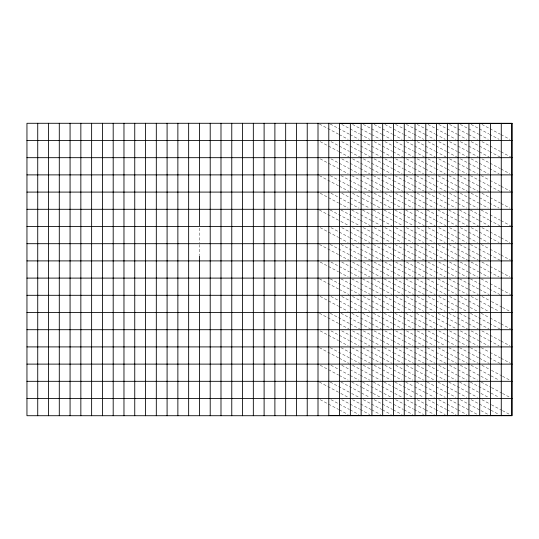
<?xml version="1.0" encoding="UTF-8"?>
<svg xmlns="http://www.w3.org/2000/svg" width="539" height="539" viewBox="0 0 539 539"><rect width="100%" height="100%" fill="white"/><g stroke="black" fill="none" stroke-linecap="round" stroke-linejoin="round"><path stroke-width="0.4" stroke-dasharray="2.69 2.02" d="M481.913 124.455L489.264 128.363M489.998 128.754L500.293 134.224M501.027 134.622L509.847 139.311M471.133 124.455L488.772 133.834M489.513 134.224L499.067 139.311M460.353 124.455L478.733 134.224M479.467 134.622L488.287 139.311M449.573 124.455L467.953 134.224M468.687 134.622L477.507 139.311M481.913 141.656L489.264 145.564M489.998 145.954L500.293 151.432M501.027 151.823L510.581 156.903M438.793 124.455L457.173 134.224M457.907 134.622L466.727 139.311M471.133 141.656L488.772 151.041M489.513 151.432L499.801 156.903M428.013 124.455L435.364 128.363M436.098 128.754L446.393 134.224M447.127 134.622L455.947 139.311M460.353 141.656L478.733 151.432M479.467 151.823L489.021 156.903M417.233 124.455L434.872 133.834M435.613 134.224L445.167 139.311M449.573 141.656L467.953 151.432M468.687 151.823L478.241 156.903M481.913 158.857L489.264 162.765M489.998 163.162L500.293 168.633M501.027 169.024L509.847 173.713M406.453 124.455L413.804 128.363M414.538 128.754L424.833 134.224M425.567 134.622L434.387 139.311M438.793 141.656L457.173 151.432M457.907 151.823L467.461 156.903M471.133 158.857L488.772 168.242M489.513 168.633L499.067 173.713M395.673 124.455L413.312 133.834M414.053 134.224L423.607 139.311M428.013 141.656L435.364 145.564M436.098 145.954L446.393 151.432M447.127 151.823L456.681 156.903M460.353 158.857L478.733 168.633M479.467 169.024L488.287 173.713M384.893 124.455L392.978 128.754M393.713 129.144L403.273 134.224M404.007 134.622L412.827 139.311M417.233 141.656L434.872 151.041M435.613 151.432L445.901 156.903M449.573 158.857L467.953 168.633M468.687 169.024L477.507 173.713M481.179 175.667L489.264 179.972M489.998 180.363L500.293 185.834M501.027 186.224L510.581 191.305M374.113 124.455L392.493 134.224M393.227 134.622L402.047 139.311M406.453 141.656L413.804 145.564M414.538 145.954L424.833 151.432M425.567 151.823L435.121 156.903M438.793 158.857L457.173 168.633M457.907 169.024L466.727 173.713M470.399 175.667L488.772 185.443M489.513 185.834L499.801 191.305M363.333 124.455L381.713 134.224M382.447 134.622L391.267 139.311M395.673 141.656L413.312 151.041M414.053 151.432L424.341 156.903M428.013 158.857L435.364 162.765M436.098 163.162L446.393 168.633M447.127 169.024L455.947 173.713M459.619 175.667L478.733 185.834M479.467 186.224L489.021 191.305M352.553 124.455L359.904 128.363M360.638 128.754L370.933 134.224M371.667 134.622L380.487 139.311M384.893 141.656L392.978 145.954M393.713 146.345L403.273 151.432M404.007 151.823L413.561 156.903M417.233 158.857L434.872 168.242M435.613 168.633L445.167 173.713M448.839 175.667L467.953 185.834M468.687 186.224L478.241 191.305M481.913 193.265L489.264 197.173M489.998 197.564L500.293 203.035M501.027 203.425L509.847 208.121M341.773 124.455L359.412 133.834M360.153 134.224L369.707 139.311M374.113 141.656L392.493 151.432M393.227 151.823L402.781 156.903M406.453 158.857L413.804 162.765M414.538 163.162L424.833 168.633M425.567 169.024L434.387 173.713M438.059 175.667L457.173 185.834M457.907 186.224L467.461 191.305M471.133 193.265L488.772 202.644M489.513 203.035L499.067 208.121M330.259 124.064L349.373 134.224M350.107 134.622L358.927 139.311M363.333 141.656L381.713 151.432M382.447 151.823L392.001 156.903M395.673 158.857L413.312 168.242M414.053 168.633L423.607 173.713M427.279 175.667L435.364 179.972M436.098 180.363L446.393 185.834M447.127 186.224L456.681 191.305M460.353 193.265L478.733 203.035M479.467 203.425L488.287 208.121M319.479 124.064L338.593 134.224M339.327 134.622L348.147 139.311M352.553 141.656L359.904 145.564M360.638 145.954L370.933 151.432M371.667 151.823L381.221 156.903M384.893 158.857L392.978 163.162M393.713 163.553L403.273 168.633M404.007 169.024L412.827 173.713M416.499 175.667L434.872 185.443M435.613 185.834L445.901 191.305M449.573 193.265L467.953 203.035M468.687 203.425L477.507 208.121M481.179 210.075L489.264 214.374M489.998 214.765L500.293 220.242M501.027 220.633L510.581 225.713M341.773 141.656L359.412 151.041M360.153 151.432L370.441 156.903M374.113 158.857L392.493 168.633M393.227 169.024L402.047 173.713M405.719 175.667L413.804 179.972M414.538 180.363L424.833 185.834M425.567 186.224L435.121 191.305M438.793 193.265L457.173 203.035M457.907 203.425L466.727 208.121M470.399 210.075L488.772 219.851M489.513 220.242L499.801 225.713M330.993 141.656L349.373 151.432M350.107 151.823L359.661 156.903M363.333 158.857L381.713 168.633M382.447 169.024L391.267 173.713M394.939 175.667L413.312 185.443M414.053 185.834L424.341 191.305M428.013 193.265L435.364 197.173M436.098 197.564L446.393 203.035M447.127 203.425L455.947 208.121M459.619 210.075L478.733 220.242M479.467 220.633L489.021 225.713M320.213 141.656L338.593 151.432M339.327 151.823L348.881 156.903M352.553 158.857L359.904 162.765M360.638 163.162L370.933 168.633M371.667 169.024L380.487 173.713M384.159 175.667L392.978 180.363M393.713 180.754L403.273 185.834M404.007 186.224L413.561 191.305M417.233 193.265L434.872 202.644M435.613 203.035L445.167 208.121M448.839 210.075L467.953 220.242M468.687 220.633L478.241 225.713M481.913 227.667L489.264 231.575M489.998 231.965L500.293 237.443M501.027 237.834L509.847 242.523M341.773 158.857L359.412 168.242M360.153 168.633L369.707 173.713M373.379 175.667L392.493 185.834M393.227 186.224L402.781 191.305M406.453 193.265L413.804 197.173M414.538 197.564L424.833 203.035M425.567 203.425L434.387 208.121M438.059 210.075L457.173 220.242M457.907 220.633L467.461 225.713M471.133 227.667L488.772 237.052M489.513 237.443L499.067 242.523M330.993 158.857L349.373 168.633M350.107 169.024L358.927 173.713M362.599 175.667L381.713 185.834M382.447 186.224L392.001 191.305M395.673 193.265L413.312 202.644M414.053 203.035L423.607 208.121M427.279 210.075L435.364 214.374M436.098 214.765L446.393 220.242M447.127 220.633L456.681 225.713M460.353 227.667L478.733 237.443M479.467 237.834L488.287 242.523M320.213 158.857L338.593 168.633M339.327 169.024L348.147 173.713M351.819 175.667L359.904 179.972M360.638 180.363L370.933 185.834M371.667 186.224L381.221 191.305M384.893 193.265L392.978 197.564M393.713 197.954L403.273 203.035M404.007 203.425L412.827 208.121M416.499 210.075L434.872 219.851M435.613 220.242L445.901 225.713M449.573 227.667L467.953 237.443M468.687 237.834L477.507 242.523M481.179 244.477L489.264 248.782M489.998 249.173L500.293 254.644M501.027 255.035L510.581 260.115M341.039 175.667L359.412 185.443M360.153 185.834L370.441 191.305M374.113 193.265L392.493 203.035M393.227 203.425L402.047 208.121M405.719 210.075L413.804 214.374M414.538 214.765L424.833 220.242M425.567 220.633L435.121 225.713M438.793 227.667L457.173 237.443M457.907 237.834L466.727 242.523M470.399 244.477L488.772 254.253M489.513 254.644L499.801 260.115M330.259 175.667L349.373 185.834M350.107 186.224L359.661 191.305M363.333 193.265L383.182 203.816M383.916 204.207L391.267 208.121M394.939 210.075L413.312 219.851M414.053 220.242L424.341 225.713M428.013 227.667L435.364 231.575M436.098 231.965L446.393 237.443M447.127 237.834L455.947 242.523M459.619 244.477L478.733 254.644M479.467 255.035L489.021 260.115M319.479 175.667L338.593 185.834M339.327 186.224L348.881 191.305M352.553 193.265L361.373 197.954M362.107 198.345L372.402 203.816M373.136 204.207L380.487 208.121M384.159 210.075L394.447 215.546M395.188 215.937L404.742 221.024M405.476 221.414L413.561 225.713M417.233 227.667L434.872 237.052M435.613 237.443L445.167 242.523M448.839 244.477L467.953 254.644M468.687 255.035L478.241 260.115M481.913 262.069L489.264 265.983M489.998 266.374L500.293 271.845M501.027 272.235L509.847 276.931M341.773 193.265L360.887 203.425M361.622 203.816L369.707 208.121M373.379 210.075L393.962 221.024M394.696 221.414L402.781 225.713M406.453 227.667L413.804 231.575M414.538 231.965L424.833 237.443M425.567 237.834L434.387 242.523M438.059 244.477L457.173 254.644M457.907 255.035L467.461 260.115M471.133 262.069L488.772 271.454M489.513 271.845L499.067 276.931M330.993 193.265L349.373 203.035M350.107 203.425L358.927 208.121M362.599 210.075L381.713 220.242M382.447 220.633L392.001 225.713M395.673 227.667L413.312 237.052M414.053 237.443L423.607 242.523M427.279 244.477L435.364 248.782M436.098 249.173L446.393 254.644M447.127 255.035L456.681 260.115M460.353 262.069L478.733 271.845M479.467 272.235L488.287 276.931M320.213 193.265L338.593 203.035M339.327 203.425L348.147 208.121M351.819 210.075L359.904 214.374M360.638 214.765L370.933 220.242M371.667 220.633L381.221 225.713M384.893 227.667L392.978 231.965M393.713 232.356L403.273 237.443M404.007 237.834L412.827 242.523M416.499 244.477L434.872 254.253M435.613 254.644L445.901 260.115M449.573 262.069L467.953 271.845M468.687 272.235L477.507 276.931M481.179 278.885L489.264 283.184M489.998 283.575L500.293 289.045M501.027 289.436L510.581 294.523M341.039 210.075L359.412 219.851M360.153 220.242L370.441 225.713M374.113 227.667L392.493 237.443M393.227 237.834L402.047 242.523M405.719 244.477L413.804 248.782M414.538 249.173L424.833 254.644M425.567 255.035L435.121 260.115M438.793 262.069L457.173 271.845M457.907 272.235L466.727 276.931M470.399 278.885L488.772 288.655M489.513 289.045L499.801 294.523M330.259 210.075L350.842 221.024M351.576 221.414L359.661 225.713M363.333 227.667L381.713 237.443M382.447 237.834L391.267 242.523M394.939 244.477L413.312 254.253M414.053 254.644L424.341 260.115M428.013 262.069L435.364 265.983M436.098 266.374L446.393 271.845M447.127 272.235L455.947 276.931M459.619 278.885L478.733 289.045M479.467 289.436L489.021 294.523M319.479 210.075L340.062 221.024M340.796 221.414L348.881 225.713M352.553 227.667L359.904 231.575M360.638 231.965L370.933 237.443M371.667 237.834L380.487 242.523M384.159 244.477L392.978 249.173M393.713 249.564L403.273 254.644M404.007 255.035L413.561 260.115M417.233 262.069L434.872 271.454M435.613 271.845L445.167 276.931M448.839 278.885L467.953 289.045M468.687 289.436L478.241 294.523M481.913 296.477L490.733 301.166M491.467 301.557L501.762 307.035M502.496 307.425L509.847 311.333M341.773 227.667L359.412 237.052M360.153 237.443L369.707 242.523M373.379 244.477L392.493 254.644M393.227 255.035L402.781 260.115M406.453 262.069L413.804 265.983M414.538 266.374L424.833 271.845M425.567 272.235L434.387 276.931M438.059 278.885L457.173 289.045M457.907 289.436L467.461 294.523M471.133 296.477L490.247 306.644M490.982 307.035L499.067 311.333M330.993 227.667L349.373 237.443M350.107 237.834L358.927 242.523M362.599 244.477L381.713 254.644M382.447 255.035L392.001 260.115M395.673 262.069L413.312 271.454M414.053 271.845L423.607 276.931M427.279 278.885L435.364 283.184M436.098 283.575L446.393 289.045M447.127 289.436L456.681 294.523M460.353 296.477L480.202 307.035M480.936 307.425L488.287 311.333M320.213 227.667L338.593 237.443M339.327 237.834L348.147 242.523M351.819 244.477L359.904 248.782M360.638 249.173L370.933 254.644M371.667 255.035L381.221 260.115M384.893 262.069L392.978 266.374M393.713 266.765L403.273 271.845M404.007 272.235L412.827 276.931M416.499 278.885L434.872 288.655M435.613 289.045L445.901 294.523M449.573 296.477L469.422 307.035M470.156 307.425L477.507 311.333M481.179 313.287L489.264 317.586M489.998 317.976L500.293 323.454M501.027 323.845L510.581 328.925M341.039 244.477L359.412 254.253M360.153 254.644L370.441 260.115M374.113 262.069L392.493 271.845M393.227 272.235L402.047 276.931M405.719 278.885L413.804 283.184M414.538 283.575L424.833 289.045M425.567 289.436L435.121 294.523M438.793 296.477L458.642 307.035M459.376 307.425L466.727 311.333M470.399 313.287L488.772 323.063M489.513 323.454L499.801 328.925M330.259 244.477L349.373 254.644M350.107 255.035L359.661 260.115M363.333 262.069L381.713 271.845M382.447 272.235L391.267 276.931M394.939 278.885L413.312 288.655M414.053 289.045L424.341 294.523M428.013 296.477L435.364 300.385M436.098 300.775L446.393 306.253M447.127 306.644L455.947 311.333M459.619 313.287L478.733 323.454M479.467 323.845L489.021 328.925M319.479 244.477L338.593 254.644M339.327 255.035L348.881 260.115M352.553 262.069L359.904 265.983M360.638 266.374L370.933 271.845M371.667 272.235L380.487 276.931M384.159 278.885L392.978 283.575M393.713 283.965L403.273 289.045M404.007 289.436L413.561 294.523M417.233 296.477L434.872 305.862M435.613 306.253L445.167 311.333M448.839 313.287L467.953 323.454M468.687 323.845L478.241 328.925M481.913 330.879L489.264 334.793M489.998 335.184L500.293 340.655M501.027 341.046L509.847 345.735M341.773 262.069L359.412 271.454M360.153 271.845L369.707 276.931M373.379 278.885L392.493 289.045M393.227 289.436L402.781 294.523M406.453 296.477L413.804 300.385M414.538 300.775L424.833 306.253M425.567 306.644L434.387 311.333M438.059 313.287L457.173 323.454M457.907 323.845L467.461 328.925M471.133 330.879L488.772 340.264M489.513 340.655L499.067 345.735M330.993 262.069L349.373 271.845M350.107 272.235L358.927 276.931M362.599 278.885L381.713 289.045M382.447 289.436L392.001 294.523M395.673 296.477L413.312 305.862M414.053 306.253L423.607 311.333M427.279 313.287L436.833 318.367M437.567 318.758L447.862 324.235M448.596 324.626L456.681 328.925M460.353 330.879L478.733 340.655M479.467 341.046L488.287 345.735M320.213 262.069L338.593 271.845M339.327 272.235L348.147 276.931M351.819 278.885L359.904 283.184M360.638 283.575L370.933 289.045M371.667 289.436L381.221 294.523M384.893 296.477L392.978 300.775M393.713 301.166L403.273 306.253M404.007 306.644L412.827 311.333M416.499 313.287L434.872 323.063M435.613 323.454L445.901 328.925M449.573 330.879L467.953 340.655M468.687 341.046L477.507 345.735M481.179 347.695L489.264 351.994M489.998 352.385L500.293 357.856M501.027 358.246L510.581 363.333M341.039 278.885L359.412 288.655M360.153 289.045L370.441 294.523M374.113 296.477L392.493 306.253M393.227 306.644L402.047 311.333M405.719 313.287L413.804 317.586M414.538 317.976L424.833 323.454M425.567 323.845L435.121 328.925M438.793 330.879L457.173 340.655M457.907 341.046L466.727 345.735M470.399 347.695L488.772 357.465M489.513 357.856L499.801 363.333M330.259 278.885L349.373 289.045M350.107 289.436L359.661 294.523M363.333 296.477L381.713 306.253M382.447 306.644L391.267 311.333M394.939 313.287L413.312 323.063M414.053 323.454L424.341 328.925M428.013 330.879L435.364 334.793M436.098 335.184L446.393 340.655M447.127 341.046L455.947 345.735M459.619 347.695L478.733 357.856M479.467 358.246L489.021 363.333M319.479 278.885L338.593 289.045M339.327 289.436L348.881 294.523M352.553 296.477L359.904 300.385M360.638 300.775L370.933 306.253M371.667 306.644L380.487 311.333M384.159 313.287L392.978 317.976M393.713 318.367L403.273 323.454M404.007 323.845L413.561 328.925M417.233 330.879L436.347 341.046M437.082 341.436L445.167 345.735M448.839 347.695L467.953 357.856M468.687 358.246L478.241 363.333M481.913 365.287L490.733 369.976M491.467 370.367L501.762 375.838M502.496 376.235L509.847 380.143M341.773 296.477L359.412 305.862M360.153 306.253L369.707 311.333M373.379 313.287L392.493 323.454M393.227 323.845L402.781 328.925M406.453 330.879L413.804 334.793M414.538 335.184L424.833 340.655M425.567 341.046L434.387 345.735M438.059 347.695L457.173 357.856M457.907 358.246L467.461 363.333M471.133 365.287L490.247 375.447M490.982 375.838L499.067 380.143M330.993 296.477L349.373 306.253M350.107 306.644L358.927 311.333M362.599 313.287L381.713 323.454M382.447 323.845L392.001 328.925M395.673 330.879L413.312 340.264M414.053 340.655L423.607 345.735M427.279 347.695L435.364 351.994M436.098 352.385L446.393 357.856M447.127 358.246L456.681 363.333M460.353 365.287L480.202 375.838M480.936 376.235L488.287 380.143M320.213 296.477L338.593 306.253M339.327 306.644L348.147 311.333M351.819 313.287L359.904 317.586M360.638 317.976L370.933 323.454M371.667 323.845L381.221 328.925M384.893 330.879L392.978 335.184M393.713 335.575L403.273 340.655M404.007 341.046L412.827 345.735M416.499 347.695L434.872 357.465M435.613 357.856L445.901 363.333M449.573 365.287L467.953 375.056M468.687 375.447L477.507 380.143M481.179 382.097L490.733 387.177M491.467 387.568L501.762 393.046M502.496 393.436L509.847 397.344M341.039 313.287L359.412 323.063M360.153 323.454L370.441 328.925M374.113 330.879L392.493 340.655M393.227 341.046L402.047 345.735M405.719 347.695L413.804 351.994M414.538 352.385L424.833 357.856M425.567 358.246L435.121 363.333M438.793 365.287L457.173 375.056M457.907 375.447L466.727 380.143M470.399 382.097L490.247 392.655M490.982 393.046L499.067 397.344M330.259 313.287L349.373 323.454M350.107 323.845L359.661 328.925M363.333 330.879L381.713 340.655M382.447 341.046L391.267 345.735M394.939 347.695L413.312 357.465M414.053 357.856L424.341 363.333M428.013 365.287L435.364 369.195M436.098 369.586L446.393 375.056M447.127 375.447L455.947 380.143M459.619 382.097L480.202 393.046M480.936 393.436L488.287 397.344M319.479 313.287L338.593 323.454M339.327 323.845L348.881 328.925M352.553 330.879L359.904 334.793M360.638 335.184L370.933 340.655M371.667 341.046L380.487 345.735M384.159 347.695L392.978 352.385M393.713 352.776L403.273 357.856M404.007 358.246L413.561 363.333M417.233 365.287L434.872 374.666M435.613 375.056L445.167 380.143M448.839 382.097L467.953 392.264M468.687 392.655L477.507 397.344M481.913 399.689L490.733 404.378M491.467 404.776L501.762 410.246M502.496 410.637L509.847 414.545M341.773 330.879L359.412 340.264M360.153 340.655L369.707 345.735M373.379 347.695L392.493 357.856M393.227 358.246L402.781 363.333M406.453 365.287L415.273 369.976M416.007 370.367L426.302 375.838M427.036 376.235L434.387 380.143M438.059 382.097L457.173 392.264M457.907 392.655L466.727 397.344M471.133 399.689L490.247 409.856M490.982 410.246L499.067 414.545M330.993 330.879L349.373 340.655M350.107 341.046L358.927 345.735M362.599 347.695L381.713 357.856M382.447 358.246L392.001 363.333M395.673 365.287L413.312 374.666M414.053 375.056L423.607 380.143M427.279 382.097L435.364 386.396M436.098 386.786L446.393 392.264M447.127 392.655L455.947 397.344M460.353 399.689L480.202 410.246M480.936 410.637L488.287 414.545M320.213 330.879L338.593 340.655M339.327 341.046L348.147 345.735M351.819 347.695L359.904 351.994M360.638 352.385L370.933 357.856M371.667 358.246L381.221 363.333M384.893 365.287L392.978 369.586M393.713 369.976L403.273 375.056M404.007 375.447L412.827 380.143M416.499 382.097L434.872 391.873M435.613 392.264L445.167 397.344M449.573 399.689L469.422 410.246M470.156 410.637L477.507 414.545M341.039 347.695L359.412 357.465M360.153 357.856L370.441 363.333M374.113 365.287L392.493 375.056M393.227 375.447L402.047 380.143M405.719 382.097L413.804 386.396M414.538 386.786L424.833 392.264M425.567 392.655L434.387 397.344M438.793 399.689L457.173 409.465M457.907 409.856L466.727 414.545M330.259 347.695L349.373 357.856M350.107 358.246L359.661 363.333M363.333 365.287L381.713 375.056M382.447 375.447L391.267 380.143M394.939 382.097L414.787 392.655M415.522 393.046L423.607 397.344M428.013 399.689L435.364 403.596M436.098 403.987L446.393 409.465M447.127 409.856L455.947 414.545M319.479 347.695L338.593 357.856M339.327 358.246L348.881 363.333M352.553 365.287L359.904 369.195M360.638 369.586L370.933 375.056M371.667 375.447L380.487 380.143M384.159 382.097L394.447 387.568M395.188 387.959L404.742 393.046M405.476 393.436L412.827 397.344M417.233 399.689L434.872 409.074M435.613 409.465L445.167 414.545M341.773 365.287L359.412 374.666M360.153 375.056L369.707 380.143M373.379 382.097L393.962 393.046M394.696 393.436L402.047 397.344M406.453 399.689L413.804 403.596M414.538 403.987L424.833 409.465M425.567 409.856L434.387 414.545M330.993 365.287L349.373 375.056M350.107 375.447L358.927 380.143M362.599 382.097L383.182 393.046M383.916 393.436L391.267 397.344M395.673 399.689L413.312 409.074M414.053 409.465L423.607 414.545M320.213 365.287L338.593 375.056M339.327 375.447L348.147 380.143M351.819 382.097L361.373 387.177M362.107 387.568L372.402 393.046M373.136 393.436L380.487 397.344M384.893 399.689L392.978 403.987M393.713 404.378L403.273 409.465M404.007 409.856L412.827 414.545M341.039 382.097L360.887 392.655M361.622 393.046L369.707 397.344M374.113 399.689L392.493 409.465M393.227 409.856L402.047 414.545M330.259 382.097L350.842 393.046M351.576 393.436L358.927 397.344M363.333 399.689L381.713 409.465M382.447 409.856L391.267 414.545M319.479 382.097L340.062 393.046M340.796 393.436L348.147 397.344M352.553 399.689L359.904 403.596M360.638 403.987L370.933 409.465M371.667 409.856L380.487 414.545M341.773 399.689L359.412 409.074M360.153 409.465L369.707 414.545M330.993 399.689L349.373 409.465M350.107 409.856L358.927 414.545M320.213 399.689L338.593 409.465M339.327 409.856L348.147 414.545M199.43 228.132L199.43 242.88M199.43 244.517L199.43 255.163"/><path stroke-width="0.81" d="M339.813 123.411L511.807 123.411L511.807 140.356M26.95 140.484L512.05 140.484M26.95 157.684L512.05 157.684M26.95 174.885L512.05 174.885M26.95 192.093L512.05 192.093M26.95 209.294L512.05 209.294M26.95 226.495L512.05 226.495M26.95 243.695L512.05 243.695M26.95 260.896L512.05 260.896M26.95 278.104L512.05 278.104M26.95 295.305L512.05 295.305M26.95 312.505L512.05 312.505M26.95 329.706L512.05 329.706M26.95 346.907L512.05 346.907M26.95 364.115L512.05 364.115M26.95 381.316L512.05 381.316M26.95 398.516L512.05 398.516M329.033 415.589L511.807 415.589L511.807 398.644M511.807 140.612L511.807 157.556M511.807 157.812L511.807 174.757M511.807 175.013L511.807 191.958M511.807 192.221L511.807 209.166M511.807 209.422L511.807 226.367M511.807 226.623L511.807 243.567M511.807 243.823L511.807 260.768M511.807 261.031L511.807 277.969M511.807 278.232L511.807 295.177M511.807 295.433L511.807 312.377M511.807 312.633L511.807 329.578M511.807 329.834L511.807 346.779M511.807 347.042L511.807 363.987M511.807 364.243L511.807 381.188M511.807 381.444L511.807 398.388M501.27 123.283L501.27 415.717M490.49 123.283L490.49 415.717M479.71 123.283L479.71 415.717M468.93 123.283L468.93 415.717M458.15 123.283L458.15 415.717M447.37 123.283L447.37 415.717M436.59 123.283L436.59 415.717M425.81 123.283L425.81 415.717M415.03 123.283L415.03 415.717M404.25 123.283L404.25 415.717M393.47 123.283L393.47 415.717M382.69 123.283L382.69 415.717M371.91 123.283L371.91 415.717M361.13 123.283L361.13 415.717M350.35 123.283L350.35 415.717M339.57 123.283L339.57 415.717M328.79 123.283L328.79 415.717M318.01 123.283L318.01 415.717M307.23 123.283L307.23 415.717M296.45 123.283L296.45 415.717M285.67 123.283L285.67 415.717M274.89 123.283L274.89 415.717M264.11 123.283L264.11 415.717M253.33 123.283L253.33 415.717M242.55 123.283L242.55 415.717M231.77 123.283L231.77 415.717M220.99 123.283L220.99 415.717M210.21 123.283L210.21 415.717M199.43 123.283L199.43 225.673M199.43 255.985L199.43 415.717M188.65 123.283L188.65 415.717M177.87 123.283L177.87 415.717M167.09 123.283L167.09 415.717M156.31 123.283L156.31 415.717M145.53 123.283L145.53 415.717M134.75 123.283L134.75 415.717M123.97 123.283L123.97 415.717M113.19 123.283L113.19 415.717M102.41 123.283L102.41 415.717M91.63 123.283L91.63 415.717M80.85 123.283L80.85 415.717M70.07 123.283L70.07 415.717M59.29 123.283L59.29 415.717M48.51 123.283L48.51 415.717M37.73 123.283L37.73 415.717M512.05 123.283L26.95 123.283L26.95 415.717L512.05 415.717L512.05 123.283"/></g></svg>
